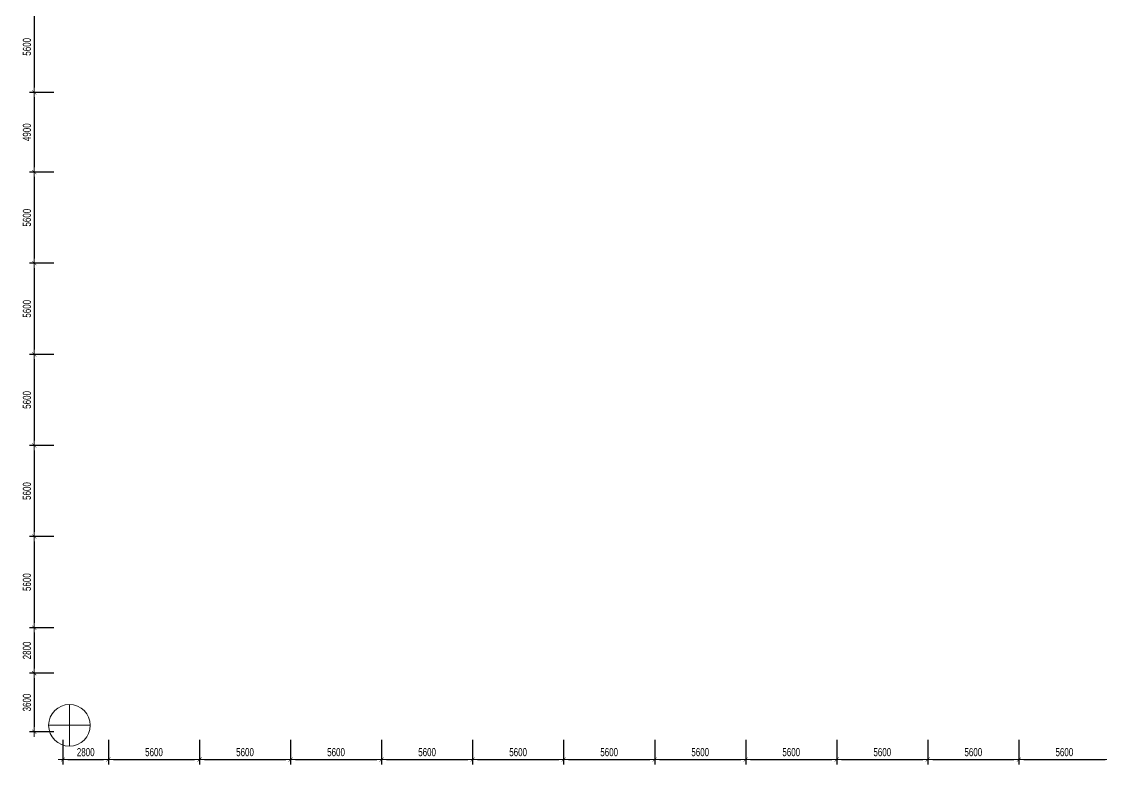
# Model space of a CAD drawing. Header units: millimetres. Extents: x -642477 to 1168880, y -27982 to 330379.
# Drawn here: x -2944 to 63478, y 117648 to 163298 of the extents above; entities that cross this region are included whole.
import ezdxf

# ---------------------------------------------------------------- set-up
doc = ezdxf.new("R2010")
doc.units = ezdxf.units.MM
doc.layers.get('Defpoints').update_dxf_attribs({"color": 151, "lineweight": 9})
doc.layers.add('NDC_S_DIM', color=1, linetype='Continuous', lineweight=15)
doc.styles.add('NDC_DIM', font='', dxfattribs={"width": 0.75})
doc.styles.get('NDC_DIM').set_extended_font_data('Dotum')
doc.dimstyles.new('NDC_dim_200', dxfattribs={"dimscale": 200, "dimtxt": 2.5, "dimasz": 1.5, "dimexe": 1.5, "dimexo": 2.5, "dimgap": 1, "dimtad": 1, "dimdec": 0, "dimzin": 0, "dimdsep": 46, "dimtxsty": 'NDC_DIM', "dimblk": 'DIMMARK', "dimcen": 0.09, "dimdle": 1.2, "dimclrd": 1, "dimclre": 1, "dimclrt": 3, "dimadec": 0, "dimazin": 0, "dimtfac": 1, "dimtdec": 0, "dimtix": 1, "dimtofl": 0, "dimtmove": 0, "dimatfit": 3, "dimfxl": 6, "dimfxlon": 1, "dimtolj": 1, "dimtzin": 0, "dimarcsym": 0})

# ---------------------------------------------------------------- blocks, each defined once
blk = doc.blocks.new('DIMMARK')
at = {"layer": 'NDC_S_DIM', "color": 1}
blk.add_line((-1.5, 0), (1, 0), dxfattribs=at)
at = {"layer": 'NDC_S_DIM', "color": 2, "const_width": 0.1}
blk.add_lwpolyline([(-0.42, -0.42), (0.42, 0.42)], dxfattribs=at)
blk = doc.blocks.new('*D282')
at = {"layer": 'Defpoints', "color": 0, "ltscale": 100, "transparency": 16777216}
for p in [(-400, 164549), (-2165, 158949), (-400, 158949)]:
    blk.add_point(p, dxfattribs=at)
at = {"layer": 'NDC_S_DIM', "color": 1, "lineweight": -2, "ltscale": 100, "transparency": 16777216}
for p, q in [((-965, 164549), (-2465, 164549)), ((-2165, 164249), (-2165, 159249)), ((-965, 158949), (-2465, 158949))]:
    blk.add_line(p, q, dxfattribs=at)
at = {"layer": 'NDC_S_DIM', "color": 1, "lineweight": -2, "ltscale": 100, "transparency": 16777216, "xscale": 300, "yscale": 300, "zscale": 300}
for p, rotation in [((-2165, 164549), 90), ((-2165, 158949), 270)]:
    blk.add_blockref('DIMMARK', p, dxfattribs=dict(at, rotation=rotation))
at = {"layer": 'NDC_S_DIM', "color": 3, "ltscale": 100, "transparency": 16777216, "insert": (-2616, 161749), "char_height": 500, "attachment_point": 5, "rotation": 90, "style": 'NDC_DIM'}
blk.add_mtext('\\A1;5600', dxfattribs=at)
blk = doc.blocks.new('*D283')
at = {"layer": 'Defpoints', "color": 0, "ltscale": 100, "transparency": 16777216}
for p in [(-400, 158949), (-2165, 154049), (-400, 154049)]:
    blk.add_point(p, dxfattribs=at)
at = {"layer": 'NDC_S_DIM', "color": 1, "lineweight": -2, "ltscale": 100, "transparency": 16777216}
for p, q in [((-965, 158949), (-2465, 158949)), ((-2165, 158649), (-2165, 154349)), ((-965, 154049), (-2465, 154049))]:
    blk.add_line(p, q, dxfattribs=at)
at = {"layer": 'NDC_S_DIM', "color": 1, "lineweight": -2, "ltscale": 100, "transparency": 16777216, "xscale": 300, "yscale": 300, "zscale": 300}
for p, rotation in [((-2165, 158949), 90), ((-2165, 154049), 270)]:
    blk.add_blockref('DIMMARK', p, dxfattribs=dict(at, rotation=rotation))
at = {"layer": 'NDC_S_DIM', "color": 3, "ltscale": 100, "transparency": 16777216, "insert": (-2616, 156499), "char_height": 500, "attachment_point": 5, "rotation": 90, "style": 'NDC_DIM'}
blk.add_mtext('\\A1;4900', dxfattribs=at)
blk = doc.blocks.new('*D284')
at = {"layer": 'Defpoints', "color": 0, "ltscale": 100, "transparency": 16777216}
for p in [(-400, 154049), (-2165, 148449), (-400, 148449)]:
    blk.add_point(p, dxfattribs=at)
at = {"layer": 'NDC_S_DIM', "color": 1, "lineweight": -2, "ltscale": 100, "transparency": 16777216}
for p, q in [((-965, 154049), (-2465, 154049)), ((-2165, 153749), (-2165, 148749)), ((-965, 148449), (-2465, 148449))]:
    blk.add_line(p, q, dxfattribs=at)
at = {"layer": 'NDC_S_DIM', "color": 1, "lineweight": -2, "ltscale": 100, "transparency": 16777216, "xscale": 300, "yscale": 300, "zscale": 300}
for p, rotation in [((-2165, 154049), 90), ((-2165, 148449), 270)]:
    blk.add_blockref('DIMMARK', p, dxfattribs=dict(at, rotation=rotation))
at = {"layer": 'NDC_S_DIM', "color": 3, "ltscale": 100, "transparency": 16777216, "insert": (-2616, 151249), "char_height": 500, "attachment_point": 5, "rotation": 90, "style": 'NDC_DIM'}
blk.add_mtext('\\A1;5600', dxfattribs=at)
blk = doc.blocks.new('*D285')
at = {"layer": 'Defpoints', "color": 0, "ltscale": 100, "transparency": 16777216}
for p in [(-400, 148449), (-2165, 142849), (-400, 142849)]:
    blk.add_point(p, dxfattribs=at)
at = {"layer": 'NDC_S_DIM', "color": 1, "lineweight": -2, "ltscale": 100, "transparency": 16777216}
for p, q in [((-965, 148449), (-2465, 148449)), ((-2165, 148149), (-2165, 143149)), ((-965, 142849), (-2465, 142849))]:
    blk.add_line(p, q, dxfattribs=at)
at = {"layer": 'NDC_S_DIM', "color": 1, "lineweight": -2, "ltscale": 100, "transparency": 16777216, "xscale": 300, "yscale": 300, "zscale": 300}
for p, rotation in [((-2165, 148449), 90), ((-2165, 142849), 270)]:
    blk.add_blockref('DIMMARK', p, dxfattribs=dict(at, rotation=rotation))
at = {"layer": 'NDC_S_DIM', "color": 3, "ltscale": 100, "transparency": 16777216, "insert": (-2616, 145649), "char_height": 500, "attachment_point": 5, "rotation": 90, "style": 'NDC_DIM'}
blk.add_mtext('\\A1;5600', dxfattribs=at)
blk = doc.blocks.new('*D286')
at = {"layer": 'Defpoints', "color": 0, "ltscale": 100, "transparency": 16777216}
for p in [(-400, 142849), (-2165, 137249), (-400, 137249)]:
    blk.add_point(p, dxfattribs=at)
at = {"layer": 'NDC_S_DIM', "color": 1, "lineweight": -2, "ltscale": 100, "transparency": 16777216}
for p, q in [((-965, 142849), (-2465, 142849)), ((-2165, 142549), (-2165, 137549)), ((-965, 137249), (-2465, 137249))]:
    blk.add_line(p, q, dxfattribs=at)
at = {"layer": 'NDC_S_DIM', "color": 1, "lineweight": -2, "ltscale": 100, "transparency": 16777216, "xscale": 300, "yscale": 300, "zscale": 300}
for p, rotation in [((-2165, 142849), 90), ((-2165, 137249), 270)]:
    blk.add_blockref('DIMMARK', p, dxfattribs=dict(at, rotation=rotation))
at = {"layer": 'NDC_S_DIM', "color": 3, "ltscale": 100, "transparency": 16777216, "insert": (-2616, 140049), "char_height": 500, "attachment_point": 5, "rotation": 90, "style": 'NDC_DIM'}
blk.add_mtext('\\A1;5600', dxfattribs=at)
blk = doc.blocks.new('*D287')
at = {"layer": 'Defpoints', "color": 0, "ltscale": 100, "transparency": 16777216}
for p in [(-400, 137249), (-2165, 131649), (-400, 131649)]:
    blk.add_point(p, dxfattribs=at)
at = {"layer": 'NDC_S_DIM', "color": 1, "lineweight": -2, "ltscale": 100, "transparency": 16777216}
for p, q in [((-965, 137249), (-2465, 137249)), ((-2165, 136949), (-2165, 131949)), ((-965, 131649), (-2465, 131649))]:
    blk.add_line(p, q, dxfattribs=at)
at = {"layer": 'NDC_S_DIM', "color": 1, "lineweight": -2, "ltscale": 100, "transparency": 16777216, "xscale": 300, "yscale": 300, "zscale": 300}
for p, rotation in [((-2165, 137249), 90), ((-2165, 131649), 270)]:
    blk.add_blockref('DIMMARK', p, dxfattribs=dict(at, rotation=rotation))
at = {"layer": 'NDC_S_DIM', "color": 3, "ltscale": 100, "transparency": 16777216, "insert": (-2616, 134449), "char_height": 500, "attachment_point": 5, "rotation": 90, "style": 'NDC_DIM'}
blk.add_mtext('\\A1;5600', dxfattribs=at)
blk = doc.blocks.new('*D288')
at = {"layer": 'Defpoints', "color": 0, "ltscale": 100, "transparency": 16777216}
for p in [(-400, 131649), (-2165, 126049), (-400, 126049)]:
    blk.add_point(p, dxfattribs=at)
at = {"layer": 'NDC_S_DIM', "color": 1, "lineweight": -2, "ltscale": 100, "transparency": 16777216}
for p, q in [((-965, 131649), (-2465, 131649)), ((-2165, 131349), (-2165, 126349)), ((-965, 126049), (-2465, 126049))]:
    blk.add_line(p, q, dxfattribs=at)
at = {"layer": 'NDC_S_DIM', "color": 1, "lineweight": -2, "ltscale": 100, "transparency": 16777216, "xscale": 300, "yscale": 300, "zscale": 300}
for p, rotation in [((-2165, 131649), 90), ((-2165, 126049), 270)]:
    blk.add_blockref('DIMMARK', p, dxfattribs=dict(at, rotation=rotation))
at = {"layer": 'NDC_S_DIM', "color": 3, "ltscale": 100, "transparency": 16777216, "insert": (-2616, 128849), "char_height": 500, "attachment_point": 5, "rotation": 90, "style": 'NDC_DIM'}
blk.add_mtext('\\A1;5600', dxfattribs=at)
blk = doc.blocks.new('*D289')
at = {"layer": 'Defpoints', "color": 0, "ltscale": 100, "transparency": 16777216}
for p in [(-400, 126049), (-2165, 123249), (-400, 123249)]:
    blk.add_point(p, dxfattribs=at)
at = {"layer": 'NDC_S_DIM', "color": 1, "lineweight": -2, "ltscale": 100, "transparency": 16777216}
for p, q in [((-965, 126049), (-2465, 126049)), ((-2165, 125749), (-2165, 123549)), ((-965, 123249), (-2465, 123249))]:
    blk.add_line(p, q, dxfattribs=at)
at = {"layer": 'NDC_S_DIM', "color": 1, "lineweight": -2, "ltscale": 100, "transparency": 16777216, "xscale": 300, "yscale": 300, "zscale": 300}
for p, rotation in [((-2165, 126049), 90), ((-2165, 123249), 270)]:
    blk.add_blockref('DIMMARK', p, dxfattribs=dict(at, rotation=rotation))
at = {"layer": 'NDC_S_DIM', "color": 3, "ltscale": 100, "transparency": 16777216, "insert": (-2616, 124649), "char_height": 500, "attachment_point": 5, "rotation": 90, "style": 'NDC_DIM'}
blk.add_mtext('\\A1;2800', dxfattribs=at)
blk = doc.blocks.new('*D290')
at = {"layer": 'Defpoints', "color": 0, "ltscale": 100, "transparency": 16777216}
for p in [(-400, 123249), (-2165, 119649), (-400, 119649)]:
    blk.add_point(p, dxfattribs=at)
at = {"layer": 'NDC_S_DIM', "color": 1, "lineweight": -2, "ltscale": 100, "transparency": 16777216}
for p, q in [((-965, 123249), (-2465, 123249)), ((-2165, 122949), (-2165, 119949)), ((-965, 119649), (-2465, 119649))]:
    blk.add_line(p, q, dxfattribs=at)
at = {"layer": 'NDC_S_DIM', "color": 1, "lineweight": -2, "ltscale": 100, "transparency": 16777216, "xscale": 300, "yscale": 300, "zscale": 300}
for p, rotation in [((-2165, 123249), 90), ((-2165, 119649), 270)]:
    blk.add_blockref('DIMMARK', p, dxfattribs=dict(at, rotation=rotation))
at = {"layer": 'NDC_S_DIM', "color": 3, "ltscale": 100, "transparency": 16777216, "insert": (-2616, 121449), "char_height": 500, "attachment_point": 5, "rotation": 90, "style": 'NDC_DIM'}
blk.add_mtext('\\A1;3600', dxfattribs=at)
blk = doc.blocks.new('*D291')
at = {"layer": 'Defpoints', "color": 0, "ltscale": 100, "transparency": 16777216}
for p in [(-400, 119649), (2400, 119649), (2400, 117948)]:
    blk.add_point(p, dxfattribs=at)
at = {"layer": 'NDC_S_DIM', "color": 1, "lineweight": -2, "ltscale": 100, "transparency": 16777216}
for p, q in [((-400, 119148), (-400, 117648)), ((2400, 119148), (2400, 117648)), ((-100, 117948), (2100, 117948))]:
    blk.add_line(p, q, dxfattribs=at)
at = {"layer": 'NDC_S_DIM', "color": 1, "lineweight": -2, "ltscale": 100, "transparency": 16777216, "xscale": 300, "yscale": 300, "zscale": 300, "rotation": 180}
blk.add_blockref('DIMMARK', (-400, 117948), dxfattribs=at)
at = {"layer": 'NDC_S_DIM', "color": 1, "lineweight": -2, "ltscale": 100, "transparency": 16777216, "xscale": 300, "yscale": 300, "zscale": 300}
blk.add_blockref('DIMMARK', (2400, 117948), dxfattribs=at)
at = {"layer": 'NDC_S_DIM', "color": 3, "ltscale": 100, "transparency": 16777216, "insert": (1000, 118398), "char_height": 500, "attachment_point": 5, "style": 'NDC_DIM'}
blk.add_mtext('\\A1;2800', dxfattribs=at)
blk = doc.blocks.new('*D292')
at = {"layer": 'Defpoints', "color": 0, "ltscale": 100, "transparency": 16777216}
for p in [(2400, 119649), (8000, 119649), (8000, 117948)]:
    blk.add_point(p, dxfattribs=at)
at = {"layer": 'NDC_S_DIM', "color": 1, "lineweight": -2, "ltscale": 100, "transparency": 16777216}
for p, q in [((2400, 119148), (2400, 117648)), ((8000, 119148), (8000, 117648)), ((2700, 117948), (7700, 117948))]:
    blk.add_line(p, q, dxfattribs=at)
at = {"layer": 'NDC_S_DIM', "color": 1, "lineweight": -2, "ltscale": 100, "transparency": 16777216, "xscale": 300, "yscale": 300, "zscale": 300, "rotation": 180}
blk.add_blockref('DIMMARK', (2400, 117948), dxfattribs=at)
at = {"layer": 'NDC_S_DIM', "color": 1, "lineweight": -2, "ltscale": 100, "transparency": 16777216, "xscale": 300, "yscale": 300, "zscale": 300}
blk.add_blockref('DIMMARK', (8000, 117948), dxfattribs=at)
at = {"layer": 'NDC_S_DIM', "color": 3, "ltscale": 100, "transparency": 16777216, "insert": (5200, 118398), "char_height": 500, "attachment_point": 5, "style": 'NDC_DIM'}
blk.add_mtext('\\A1;5600', dxfattribs=at)
blk = doc.blocks.new('*D293')
at = {"layer": 'Defpoints', "color": 0, "ltscale": 100, "transparency": 16777216}
for p in [(8000, 119649), (13600, 119649), (13600, 117948)]:
    blk.add_point(p, dxfattribs=at)
at = {"layer": 'NDC_S_DIM', "color": 1, "lineweight": -2, "ltscale": 100, "transparency": 16777216}
for p, q in [((8000, 119148), (8000, 117648)), ((13600, 119148), (13600, 117648)), ((8300, 117948), (13300, 117948))]:
    blk.add_line(p, q, dxfattribs=at)
at = {"layer": 'NDC_S_DIM', "color": 1, "lineweight": -2, "ltscale": 100, "transparency": 16777216, "xscale": 300, "yscale": 300, "zscale": 300, "rotation": 180}
blk.add_blockref('DIMMARK', (8000, 117948), dxfattribs=at)
at = {"layer": 'NDC_S_DIM', "color": 1, "lineweight": -2, "ltscale": 100, "transparency": 16777216, "xscale": 300, "yscale": 300, "zscale": 300}
blk.add_blockref('DIMMARK', (13600, 117948), dxfattribs=at)
at = {"layer": 'NDC_S_DIM', "color": 3, "ltscale": 100, "transparency": 16777216, "insert": (10800, 118398), "char_height": 500, "attachment_point": 5, "style": 'NDC_DIM'}
blk.add_mtext('\\A1;5600', dxfattribs=at)
blk = doc.blocks.new('*D294')
at = {"layer": 'Defpoints', "color": 0, "ltscale": 100, "transparency": 16777216}
for p in [(13600, 119649), (19200, 119649), (19200, 117948)]:
    blk.add_point(p, dxfattribs=at)
at = {"layer": 'NDC_S_DIM', "color": 1, "lineweight": -2, "ltscale": 100, "transparency": 16777216}
for p, q in [((13600, 119148), (13600, 117648)), ((19200, 119148), (19200, 117648)), ((13900, 117948), (18900, 117948))]:
    blk.add_line(p, q, dxfattribs=at)
at = {"layer": 'NDC_S_DIM', "color": 1, "lineweight": -2, "ltscale": 100, "transparency": 16777216, "xscale": 300, "yscale": 300, "zscale": 300, "rotation": 180}
blk.add_blockref('DIMMARK', (13600, 117948), dxfattribs=at)
at = {"layer": 'NDC_S_DIM', "color": 1, "lineweight": -2, "ltscale": 100, "transparency": 16777216, "xscale": 300, "yscale": 300, "zscale": 300}
blk.add_blockref('DIMMARK', (19200, 117948), dxfattribs=at)
at = {"layer": 'NDC_S_DIM', "color": 3, "ltscale": 100, "transparency": 16777216, "insert": (16400, 118398), "char_height": 500, "attachment_point": 5, "style": 'NDC_DIM'}
blk.add_mtext('\\A1;5600', dxfattribs=at)
blk = doc.blocks.new('*D295')
at = {"layer": 'Defpoints', "color": 0, "ltscale": 100, "transparency": 16777216}
for p in [(19200, 119649), (24800, 119649), (24800, 117948)]:
    blk.add_point(p, dxfattribs=at)
at = {"layer": 'NDC_S_DIM', "color": 1, "lineweight": -2, "ltscale": 100, "transparency": 16777216}
for p, q in [((19200, 119148), (19200, 117648)), ((24800, 119148), (24800, 117648)), ((19500, 117948), (24500, 117948))]:
    blk.add_line(p, q, dxfattribs=at)
at = {"layer": 'NDC_S_DIM', "color": 1, "lineweight": -2, "ltscale": 100, "transparency": 16777216, "xscale": 300, "yscale": 300, "zscale": 300, "rotation": 180}
blk.add_blockref('DIMMARK', (19200, 117948), dxfattribs=at)
at = {"layer": 'NDC_S_DIM', "color": 1, "lineweight": -2, "ltscale": 100, "transparency": 16777216, "xscale": 300, "yscale": 300, "zscale": 300}
blk.add_blockref('DIMMARK', (24800, 117948), dxfattribs=at)
at = {"layer": 'NDC_S_DIM', "color": 3, "ltscale": 100, "transparency": 16777216, "insert": (22000, 118398), "char_height": 500, "attachment_point": 5, "style": 'NDC_DIM'}
blk.add_mtext('\\A1;5600', dxfattribs=at)
blk = doc.blocks.new('*D296')
at = {"layer": 'Defpoints', "color": 0, "ltscale": 100, "transparency": 16777216}
for p in [(24800, 119649), (30400, 119649), (30400, 117948)]:
    blk.add_point(p, dxfattribs=at)
at = {"layer": 'NDC_S_DIM', "color": 1, "lineweight": -2, "ltscale": 100, "transparency": 16777216}
for p, q in [((24800, 119148), (24800, 117648)), ((30400, 119148), (30400, 117648)), ((25100, 117948), (30100, 117948))]:
    blk.add_line(p, q, dxfattribs=at)
at = {"layer": 'NDC_S_DIM', "color": 1, "lineweight": -2, "ltscale": 100, "transparency": 16777216, "xscale": 300, "yscale": 300, "zscale": 300, "rotation": 180}
blk.add_blockref('DIMMARK', (24800, 117948), dxfattribs=at)
at = {"layer": 'NDC_S_DIM', "color": 1, "lineweight": -2, "ltscale": 100, "transparency": 16777216, "xscale": 300, "yscale": 300, "zscale": 300}
blk.add_blockref('DIMMARK', (30400, 117948), dxfattribs=at)
at = {"layer": 'NDC_S_DIM', "color": 3, "ltscale": 100, "transparency": 16777216, "insert": (27600, 118398), "char_height": 500, "attachment_point": 5, "style": 'NDC_DIM'}
blk.add_mtext('\\A1;5600', dxfattribs=at)
blk = doc.blocks.new('*D297')
at = {"layer": 'Defpoints', "color": 0, "ltscale": 100, "transparency": 16777216}
for p in [(30400, 119649), (36000, 119649), (36000, 117948)]:
    blk.add_point(p, dxfattribs=at)
at = {"layer": 'NDC_S_DIM', "color": 1, "lineweight": -2, "ltscale": 100, "transparency": 16777216}
for p, q in [((30400, 119148), (30400, 117648)), ((36000, 119148), (36000, 117648)), ((30700, 117948), (35700, 117948))]:
    blk.add_line(p, q, dxfattribs=at)
at = {"layer": 'NDC_S_DIM', "color": 1, "lineweight": -2, "ltscale": 100, "transparency": 16777216, "xscale": 300, "yscale": 300, "zscale": 300, "rotation": 180}
blk.add_blockref('DIMMARK', (30400, 117948), dxfattribs=at)
at = {"layer": 'NDC_S_DIM', "color": 1, "lineweight": -2, "ltscale": 100, "transparency": 16777216, "xscale": 300, "yscale": 300, "zscale": 300}
blk.add_blockref('DIMMARK', (36000, 117948), dxfattribs=at)
at = {"layer": 'NDC_S_DIM', "color": 3, "ltscale": 100, "transparency": 16777216, "insert": (33200, 118398), "char_height": 500, "attachment_point": 5, "style": 'NDC_DIM'}
blk.add_mtext('\\A1;5600', dxfattribs=at)
blk = doc.blocks.new('*D298')
at = {"layer": 'Defpoints', "color": 0, "ltscale": 100, "transparency": 16777216}
for p in [(36000, 119649), (41600, 119649), (41600, 117948)]:
    blk.add_point(p, dxfattribs=at)
at = {"layer": 'NDC_S_DIM', "color": 1, "lineweight": -2, "ltscale": 100, "transparency": 16777216}
for p, q in [((36000, 119148), (36000, 117648)), ((41600, 119148), (41600, 117648)), ((36300, 117948), (41300, 117948))]:
    blk.add_line(p, q, dxfattribs=at)
at = {"layer": 'NDC_S_DIM', "color": 1, "lineweight": -2, "ltscale": 100, "transparency": 16777216, "xscale": 300, "yscale": 300, "zscale": 300, "rotation": 180}
blk.add_blockref('DIMMARK', (36000, 117948), dxfattribs=at)
at = {"layer": 'NDC_S_DIM', "color": 1, "lineweight": -2, "ltscale": 100, "transparency": 16777216, "xscale": 300, "yscale": 300, "zscale": 300}
blk.add_blockref('DIMMARK', (41600, 117948), dxfattribs=at)
at = {"layer": 'NDC_S_DIM', "color": 3, "ltscale": 100, "transparency": 16777216, "insert": (38800, 118398), "char_height": 500, "attachment_point": 5, "style": 'NDC_DIM'}
blk.add_mtext('\\A1;5600', dxfattribs=at)
blk = doc.blocks.new('*D299')
at = {"layer": 'Defpoints', "color": 0, "ltscale": 100, "transparency": 16777216}
for p in [(41600, 119649), (47200, 119649), (47200, 117948)]:
    blk.add_point(p, dxfattribs=at)
at = {"layer": 'NDC_S_DIM', "color": 1, "lineweight": -2, "ltscale": 100, "transparency": 16777216}
for p, q in [((41600, 119148), (41600, 117648)), ((47200, 119148), (47200, 117648)), ((41900, 117948), (46900, 117948))]:
    blk.add_line(p, q, dxfattribs=at)
at = {"layer": 'NDC_S_DIM', "color": 1, "lineweight": -2, "ltscale": 100, "transparency": 16777216, "xscale": 300, "yscale": 300, "zscale": 300, "rotation": 180}
blk.add_blockref('DIMMARK', (41600, 117948), dxfattribs=at)
at = {"layer": 'NDC_S_DIM', "color": 1, "lineweight": -2, "ltscale": 100, "transparency": 16777216, "xscale": 300, "yscale": 300, "zscale": 300}
blk.add_blockref('DIMMARK', (47200, 117948), dxfattribs=at)
at = {"layer": 'NDC_S_DIM', "color": 3, "ltscale": 100, "transparency": 16777216, "insert": (44400, 118398), "char_height": 500, "attachment_point": 5, "style": 'NDC_DIM'}
blk.add_mtext('\\A1;5600', dxfattribs=at)
blk = doc.blocks.new('*D300')
at = {"layer": 'Defpoints', "color": 0, "ltscale": 100, "transparency": 16777216}
for p in [(47200, 119649), (52800, 119649), (52800, 117948)]:
    blk.add_point(p, dxfattribs=at)
at = {"layer": 'NDC_S_DIM', "color": 1, "lineweight": -2, "ltscale": 100, "transparency": 16777216}
for p, q in [((47200, 119148), (47200, 117648)), ((52800, 119148), (52800, 117648)), ((47500, 117948), (52500, 117948))]:
    blk.add_line(p, q, dxfattribs=at)
at = {"layer": 'NDC_S_DIM', "color": 1, "lineweight": -2, "ltscale": 100, "transparency": 16777216, "xscale": 300, "yscale": 300, "zscale": 300, "rotation": 180}
blk.add_blockref('DIMMARK', (47200, 117948), dxfattribs=at)
at = {"layer": 'NDC_S_DIM', "color": 1, "lineweight": -2, "ltscale": 100, "transparency": 16777216, "xscale": 300, "yscale": 300, "zscale": 300}
blk.add_blockref('DIMMARK', (52800, 117948), dxfattribs=at)
at = {"layer": 'NDC_S_DIM', "color": 3, "ltscale": 100, "transparency": 16777216, "insert": (50000, 118398), "char_height": 500, "attachment_point": 5, "style": 'NDC_DIM'}
blk.add_mtext('\\A1;5600', dxfattribs=at)
blk = doc.blocks.new('*D301')
at = {"layer": 'Defpoints', "color": 0, "ltscale": 100, "transparency": 16777216}
for p in [(52800, 119649), (58400, 119649), (58400, 117948)]:
    blk.add_point(p, dxfattribs=at)
at = {"layer": 'NDC_S_DIM', "color": 1, "lineweight": -2, "ltscale": 100, "transparency": 16777216}
for p, q in [((52800, 119148), (52800, 117648)), ((58400, 119148), (58400, 117648)), ((53100, 117948), (58100, 117948))]:
    blk.add_line(p, q, dxfattribs=at)
at = {"layer": 'NDC_S_DIM', "color": 1, "lineweight": -2, "ltscale": 100, "transparency": 16777216, "xscale": 300, "yscale": 300, "zscale": 300, "rotation": 180}
blk.add_blockref('DIMMARK', (52800, 117948), dxfattribs=at)
at = {"layer": 'NDC_S_DIM', "color": 1, "lineweight": -2, "ltscale": 100, "transparency": 16777216, "xscale": 300, "yscale": 300, "zscale": 300}
blk.add_blockref('DIMMARK', (58400, 117948), dxfattribs=at)
at = {"layer": 'NDC_S_DIM', "color": 3, "ltscale": 100, "transparency": 16777216, "insert": (55600, 118398), "char_height": 500, "attachment_point": 5, "style": 'NDC_DIM'}
blk.add_mtext('\\A1;5600', dxfattribs=at)
blk = doc.blocks.new('*D302')
at = {"layer": 'Defpoints', "color": 0, "ltscale": 100, "transparency": 16777216}
for p in [(58400, 119649), (64000, 119649), (64000, 117948)]:
    blk.add_point(p, dxfattribs=at)
at = {"layer": 'NDC_S_DIM', "color": 1, "lineweight": -2, "ltscale": 100, "transparency": 16777216}
for p, q in [((58400, 119148), (58400, 117648)), ((64000, 119148), (64000, 117648)), ((58700, 117948), (63700, 117948))]:
    blk.add_line(p, q, dxfattribs=at)
at = {"layer": 'NDC_S_DIM', "color": 1, "lineweight": -2, "ltscale": 100, "transparency": 16777216, "xscale": 300, "yscale": 300, "zscale": 300, "rotation": 180}
blk.add_blockref('DIMMARK', (58400, 117948), dxfattribs=at)
at = {"layer": 'NDC_S_DIM', "color": 1, "lineweight": -2, "ltscale": 100, "transparency": 16777216, "xscale": 300, "yscale": 300, "zscale": 300}
blk.add_blockref('DIMMARK', (64000, 117948), dxfattribs=at)
at = {"layer": 'NDC_S_DIM', "color": 3, "ltscale": 100, "transparency": 16777216, "insert": (61200, 118398), "char_height": 500, "attachment_point": 5, "style": 'NDC_DIM'}
blk.add_mtext('\\A1;5600', dxfattribs=at)

msp = doc.modelspace()

# ---------------------------------------------------------------- linework, layer by layer
at = {"layer": 'Defpoints'}
for p, q in [((0, 121329.5), (0, 118768.2)), ((-1280.7, 120048.8), (1280.7, 120048.8))]:
    msp.add_line(p, q, dxfattribs=at)
msp.add_circle((0, 120048.8), 1280.7, dxfattribs=at)

# ---------------------------------------------------------------- dimensions: what is measured, and where the dimension line sits
at = {"layer": 'NDC_S_DIM', "ltscale": 100}
for base, p1, p2, picture, middle in [((-2165.5, 158948.8), (-400, 164548.8), (-400, 158948.8), '*D282', (-2615.8, 161748.8)), ((-2165.5, 154048.8), (-400, 158948.8), (-400, 154048.8), '*D283', (-2615.8, 156498.8)), ((-2165.5, 148448.8), (-400, 154048.8), (-400, 148448.8), '*D284', (-2615.8, 151248.8)), ((-2165.5, 142848.8), (-400, 148448.8), (-400, 142848.8), '*D285', (-2615.8, 145648.8)), ((-2165.5, 137248.8), (-400, 142848.8), (-400, 137248.8), '*D286', (-2615.8, 140048.8)), ((-2165.5, 131648.8), (-400, 137248.8), (-400, 131648.8), '*D287', (-2615.8, 134448.8)), ((-2165.5, 126048.8), (-400, 131648.8), (-400, 126048.8), '*D288', (-2615.8, 128848.8)), ((-2165.5, 123248.8), (-400, 126048.8), (-400, 123248.8), '*D289', (-2615.8, 124648.8)), ((-2165.5, 119648.8), (-400, 123248.8), (-400, 119648.8), '*D290', (-2615.8, 121448.8))]:
    dim = msp.add_linear_dim(base=base, p1=p1, p2=p2, angle=90, dimstyle='NDC_dim_200', override={"dimtmove": 1}, dxfattribs=at)
    dim.commit()
    dim.dimension.update_dxf_attribs({"geometry": picture, "text_midpoint": middle})
dim = msp.add_linear_dim(base=(2400, 117947.9), p1=(-400, 119648.8), p2=(2400, 119648.8), dimstyle='NDC_dim_200', dxfattribs=at)
dim.commit()
dim.dimension.update_dxf_attribs({"geometry": '*D291', "text_midpoint": (1000, 118398.2)})
for base, p1, p2, picture, middle in [((8000, 117947.9), (2400, 119648.8), (8000, 119648.8), '*D292', (5200, 118398.2)), ((13600, 117947.9), (8000, 119648.8), (13600, 119648.8), '*D293', (10800, 118398.2)), ((19200, 117947.9), (13600, 119648.8), (19200, 119648.8), '*D294', (16400, 118398.2)), ((24800, 117947.9), (19200, 119648.8), (24800, 119648.8), '*D295', (22000, 118398.2)), ((30400, 117947.9), (24800, 119648.8), (30400, 119648.8), '*D296', (27600, 118398.2)), ((36000, 117947.9), (30400, 119648.8), (36000, 119648.8), '*D297', (33200, 118398.2)), ((41600, 117947.9), (36000, 119648.8), (41600, 119648.8), '*D298', (38800, 118398.2)), ((47200, 117947.9), (41600, 119648.8), (47200, 119648.8), '*D299', (44400, 118398.2)), ((52800, 117947.9), (47200, 119648.8), (52800, 119648.8), '*D300', (50000, 118398.2)), ((58400, 117947.9), (52800, 119648.8), (58400, 119648.8), '*D301', (55600, 118398.2)), ((64000, 117947.9), (58400, 119648.8), (64000, 119648.8), '*D302', (61200, 118398.2))]:
    dim = msp.add_linear_dim(base=base, p1=p1, p2=p2, dimstyle='NDC_dim_200', override={"dimtmove": 1}, dxfattribs=at)
    dim.commit()
    dim.dimension.update_dxf_attribs({"geometry": picture, "text_midpoint": middle})

doc.saveas('drawing.dxf')
